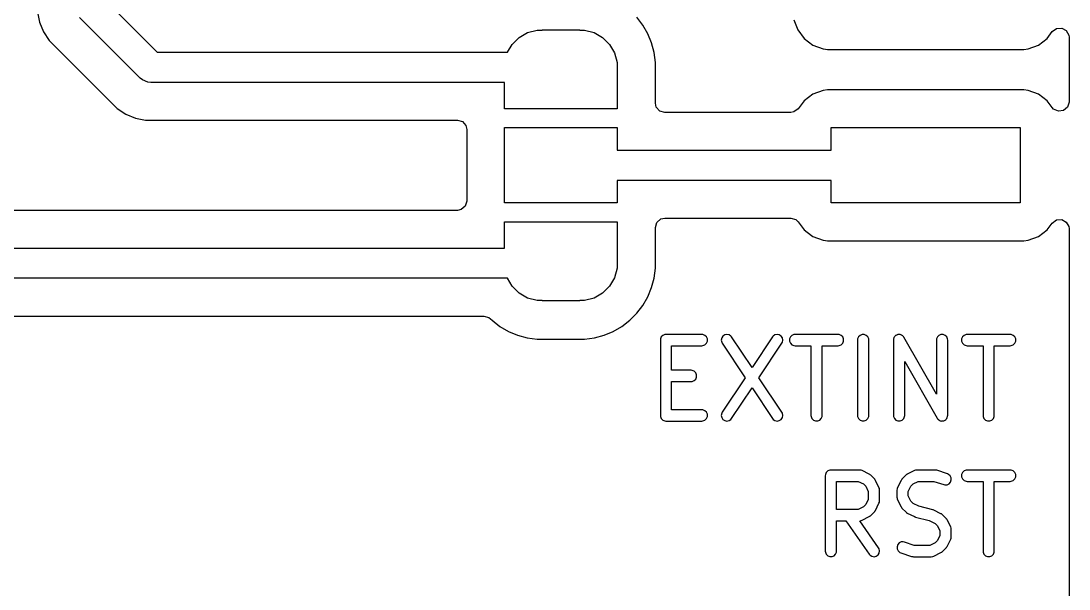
# Model space of a CAD drawing. Extents: x 130.7 to 164.2, y -115.4 to -85.3.
# Drawn here: x 150.33 to 164.25, y -107.87 to -100.33 of the extents above; entities that cross this region are included whole.
import ezdxf

# ---------------------------------------------------------------- set-up
doc = ezdxf.new("R2010")
doc.units = 0
doc.layers.add('BLACK', color=7, linetype='CONTINUOUS')

msp = doc.modelspace()

# ---------------------------------------------------------------- linework, layer by layer
at = {"layer": 'BLACK', "linetype": 'CONTINUOUS'}
for p, q in [((151.45, -100.063157), (152.136843, -100.75)), ((150.549499, -100.214996), (150.576418, -100.350322)), ((150.576418, -100.350322), (150.576421, -100.350332)), ((150.576421, -100.350332), (150.629222, -100.477807)), ((151.912579, -101.091422), (151.108579, -100.287421)), ((158.587875, -100.390243), (158.507541, -100.285551)), ((160.595908, -100.317483), (160.646202, -100.452328)), ((150.629222, -100.477807), (150.705887, -100.592545)), ((156.945619, -100.553323), (157.058658, -100.48806)), ((157.058658, -100.48806), (157.184737, -100.454278)), ((157.184737, -100.454278), (157.25, -100.454278)), ((157.25, -100.454278), (157.25, -100.45)), ((157.25, -100.45), (157.75, -100.45)), ((157.75, -100.45), (157.75, -100.454278)), ((157.75, -100.454278), (157.815263, -100.454278)), ((157.815263, -100.454278), (157.941342, -100.48806)), ((157.941342, -100.48806), (158.054381, -100.553323)), ((158.587879, -100.39025), (158.587875, -100.390243)), ((158.653696, -100.504248), (158.587879, -100.39025)), ((160.646202, -100.452328), (160.646206, -100.452335)), ((160.646206, -100.452335), (160.732452, -100.567544)), ((163.957546, -100.567546), (164.026234, -100.475789)), ((164.026234, -100.475789), (164.082167, -100.43392)), ((164.082167, -100.43392), (164.151859, -100.428936)), ((164.151859, -100.428936), (164.213182, -100.462421)), ((164.213182, -100.462421), (164.246666, -100.523745)), ((150.705887, -100.592545), (151.607454, -101.494112)), ((156.853323, -100.645619), (156.945619, -100.553323)), ((158.054381, -100.553323), (158.146677, -100.645619)), ((158.653697, -100.504249), (158.653696, -100.504248)), ((158.653698, -100.504252), (158.653697, -100.504249)), ((158.653701, -100.504257), (158.653698, -100.504252)), ((158.7042, -100.626171), (158.653701, -100.504257)), ((158.738275, -100.753338), (158.7042, -100.626171)), ((160.732452, -100.567544), (160.732455, -100.567547)), ((160.732455, -100.567547), (160.847664, -100.653793)), ((163.842331, -100.653796), (163.957546, -100.567546)), ((164.246666, -100.523745), (164.2495, -100.550102)), ((164.2495, -100.550102), (164.2495, -101.409897)), ((152.136843, -100.75), (156.793059, -100.75)), ((156.793059, -100.75), (156.853323, -100.645619)), ((158.146677, -100.645619), (158.21194, -100.758658)), ((158.21194, -100.758658), (158.245722, -100.884737)), ((158.738275, -100.753341), (158.738275, -100.753338)), ((158.755499, -100.884166), (158.738275, -100.753341)), ((160.847664, -100.653793), (160.847671, -100.653797)), ((160.847671, -100.653797), (160.982517, -100.704091)), ((160.982517, -100.704091), (160.982516, -100.704091)), ((160.982516, -100.704091), (160.989444, -100.704835)), ((160.989444, -100.704835), (161.042127, -100.7105)), ((161.042127, -100.7105), (163.647872, -100.710499)), ((163.647872, -100.710499), (163.707483, -100.704091)), ((163.707483, -100.704091), (163.842331, -100.653796)), ((158.245722, -100.884737), (158.245722, -100.95)), ((158.7555, -100.88418), (158.755499, -100.884166)), ((158.7555, -101.4255), (158.7555, -100.88418)), ((158.245722, -100.95), (158.25, -100.95)), ((158.25, -100.95), (158.25, -101.5)), ((151.942886, -101.116294), (151.912579, -101.091422)), ((152.014982, -101.146157), (151.942886, -101.116294)), ((152.054, -101.15), (152.014982, -101.146157)), ((156.75, -101.15), (152.054, -101.15)), ((156.75, -101.5), (156.75, -101.15)), ((160.847664, -101.306206), (160.732456, -101.392452)), ((160.847671, -101.306202), (160.847664, -101.306206)), ((160.982516, -101.255908), (160.847671, -101.306202)), ((161.042123, -101.249501), (160.982516, -101.255908)), ((161.042129, -101.2495), (161.042123, -101.249501)), ((163.647864, -101.2495), (161.042129, -101.2495)), ((163.647873, -101.2495), (163.647864, -101.2495)), ((163.647881, -101.2495), (163.647873, -101.2495)), ((163.647883, -101.249501), (163.647881, -101.2495)), ((163.707483, -101.255908), (163.647883, -101.249501)), ((163.842328, -101.306202), (163.707482, -101.255908)), ((163.707482, -101.255908), (163.707483, -101.255908)), ((163.842335, -101.306206), (163.842328, -101.306202)), ((163.957544, -101.392452), (163.842335, -101.306206)), ((158.766706, -101.477011), (158.7555, -101.4255)), ((158.812461, -101.529815), (158.766706, -101.477011)), ((160.732454, -101.392454), (160.652087, -101.499811)), ((160.732455, -101.392453), (160.732454, -101.392454)), ((160.732456, -101.392452), (160.732455, -101.392453)), ((163.957547, -101.392455), (163.957544, -101.392452)), ((164.026234, -101.484208), (163.957547, -101.392455)), ((164.229815, -101.476936), (164.177011, -101.522691)), ((164.2495, -101.409897), (164.229815, -101.476936)), ((151.607454, -101.494112), (151.722192, -101.570777)), ((151.722192, -101.570777), (151.849667, -101.623578)), ((158.25, -101.5), (156.75, -101.5)), ((158.8795, -101.5495), (158.812461, -101.529815)), ((160.55282, -101.5495), (158.8795, -101.5495)), ((160.596153, -101.541682), (160.55282, -101.5495)), ((160.652087, -101.499811), (160.596153, -101.541682)), ((164.044297, -101.50361), (164.026234, -101.484208)), ((164.107853, -101.532635), (164.044297, -101.50361)), ((164.177011, -101.522691), (164.107853, -101.532635)), ((151.849667, -101.623578), (151.849672, -101.62358)), ((151.849672, -101.62358), (151.849676, -101.62358)), ((151.849676, -101.62358), (151.849677, -101.623581)), ((151.849677, -101.623581), (151.985003, -101.6505)), ((151.985003, -101.6505), (151.985006, -101.6505)), ((151.985006, -101.6505), (151.985007, -101.6505)), ((151.985007, -101.6505), (156.1255, -101.6505)), ((156.1255, -101.6505), (156.192539, -101.670185)), ((156.192539, -101.670185), (156.238294, -101.722989)), ((156.238294, -101.722989), (156.2495, -101.7745)), ((156.75, -102.75), (156.75, -101.75)), ((156.75, -101.75), (158.25, -101.75)), ((158.25, -101.75), (158.25, -102.05)), ((161.09, -102.05), (161.09, -101.75)), ((161.09, -101.75), (163.6, -101.75)), ((163.6, -101.75), (163.6, -102.75)), ((156.2495, -101.7745), (156.249501, -102.7255)), ((158.25, -102.05), (161.09, -102.05)), ((161.09, -102.45), (158.25, -102.45)), ((158.25, -102.45), (158.25, -102.75)), ((161.09, -102.75), (161.09, -102.45)), ((156.249501, -102.7255), (156.229817, -102.792539)), ((156.125501, -102.8495), (149.493481, -102.8495)), ((156.177013, -102.838294), (156.125501, -102.8495)), ((156.229817, -102.792539), (156.177013, -102.838294)), ((158.25, -102.75), (156.75, -102.75)), ((163.6, -102.75), (161.09, -102.75)), ((156.75, -103.35), (156.75, -103)), ((156.75, -103), (158.25, -103)), ((158.25, -103), (158.25, -103.55)), ((158.7555, -103.0745), (158.775185, -103.007461)), ((158.775185, -103.007461), (158.827989, -102.961706)), ((158.827989, -102.961706), (158.8795, -102.9505)), ((158.8795, -102.9505), (160.55282, -102.9505)), ((160.55282, -102.9505), (160.619859, -102.970185)), ((160.619859, -102.970185), (160.652085, -103.000187)), ((160.652085, -103.000187), (160.732454, -103.107546)), ((164.026234, -103.015789), (164.082167, -102.97392)), ((164.082167, -102.97392), (164.151859, -102.968936)), ((164.151859, -102.968936), (164.213182, -103.002421)), ((164.213182, -103.002421), (164.246666, -103.063745)), ((158.7555, -103.615826), (158.7555, -103.0745)), ((160.732454, -103.107546), (160.769356, -103.135171)), ((160.769356, -103.135171), (160.847664, -103.193793)), ((163.842331, -103.193796), (163.957546, -103.107546)), ((163.957546, -103.107546), (164.026234, -103.015789)), ((164.246666, -103.063745), (164.2495, -103.090102)), ((164.2495, -103.090102), (164.2495, -115.2905)), ((160.847664, -103.193793), (160.847671, -103.193797)), ((160.847671, -103.193797), (160.982517, -103.244091)), ((160.982517, -103.244091), (160.982516, -103.244091)), ((160.982516, -103.244091), (160.989444, -103.244835)), ((160.989444, -103.244835), (161.042127, -103.2505)), ((161.042127, -103.2505), (163.647872, -103.250499)), ((163.647872, -103.250499), (163.707483, -103.244091)), ((163.707483, -103.244091), (163.842331, -103.193796)), ((148.742843, -103.35), (156.75, -103.35)), ((158.25, -103.55), (158.245722, -103.55)), ((158.245722, -103.55), (158.245722, -103.615263)), ((158.245722, -103.615263), (158.21194, -103.741342)), ((158.738275, -103.746662), (158.7555, -103.615826)), ((156.793059, -103.75), (148.66, -103.75)), ((156.853323, -103.854381), (156.793059, -103.75)), ((158.21194, -103.741342), (158.146677, -103.854381)), ((158.7042, -103.873829), (158.738275, -103.746662)), ((156.945619, -103.946677), (156.853323, -103.854381)), ((157.058658, -104.01194), (156.945619, -103.946677)), ((158.054381, -103.946677), (157.941342, -104.01194)), ((158.146677, -103.854381), (158.054381, -103.946677)), ((158.653701, -103.995743), (158.7042, -103.873829)), ((157.184737, -104.045722), (157.058658, -104.01194)), ((157.25, -104.045722), (157.184737, -104.045722)), ((157.25, -104.05), (157.25, -104.045722)), ((157.75, -104.05), (157.25, -104.05)), ((157.815263, -104.045722), (157.75, -104.045722)), ((157.75, -104.045722), (157.75, -104.05)), ((157.941342, -104.01194), (157.815263, -104.045722)), ((158.507541, -104.214449), (158.587875, -104.109757)), ((158.587875, -104.109757), (158.653701, -103.995743)), ((148.591007, -104.2505), (156.477148, -104.2505)), ((156.477148, -104.2505), (156.544187, -104.270185)), ((158.414449, -104.307541), (158.507541, -104.214449)), ((156.544187, -104.270185), (156.564829, -104.286819)), ((156.564829, -104.286819), (156.585551, -104.307541)), ((156.585551, -104.307541), (156.585555, -104.307544)), ((156.585555, -104.307544), (156.690232, -104.387867)), ((156.690232, -104.387867), (156.690236, -104.387869)), ((156.690236, -104.387869), (156.690243, -104.387875)), ((156.690243, -104.387875), (156.69025, -104.387879)), ((156.69025, -104.387879), (156.804248, -104.453696)), ((158.195743, -104.453701), (158.309757, -104.387875)), ((158.309757, -104.387875), (158.414449, -104.307541)), ((156.804248, -104.453696), (156.804249, -104.453697)), ((156.804249, -104.453697), (156.804252, -104.453698)), ((156.804252, -104.453698), (156.804257, -104.453701)), ((156.804257, -104.453701), (156.926171, -104.5042)), ((156.926171, -104.5042), (157.053338, -104.538275)), ((157.053338, -104.538275), (157.184174, -104.5555)), ((157.815826, -104.5555), (157.946662, -104.538275)), ((157.946662, -104.538275), (158.073829, -104.5042)), ((158.073829, -104.5042), (158.195743, -104.453701)), ((158.833943, -104.528151), (158.822744, -104.555187)), ((158.854635, -104.507459), (158.833943, -104.528151)), ((158.881671, -104.49626), (158.854635, -104.507459)), ((158.896303, -104.494819), (158.881671, -104.49626)), ((159.372493, -104.494819), (158.896303, -104.494819)), ((159.387125, -104.49626), (159.372493, -104.494819)), ((159.414161, -104.507459), (159.387125, -104.49626)), ((159.434853, -104.528151), (159.414161, -104.507459)), ((159.446052, -104.555187), (159.434853, -104.528151)), ((159.652849, -104.516731), (159.636566, -104.541046)), ((159.677198, -104.500498), (159.652849, -104.516731)), ((159.705906, -104.494819), (159.677198, -104.500498)), ((159.7346, -104.500558), (159.705906, -104.494819)), ((159.758915, -104.516841), (159.7346, -104.500558)), ((159.768231, -104.528217), (159.758915, -104.516841)), ((160.03916, -104.93461), (159.768231, -104.528217)), ((160.310089, -104.528217), (160.03916, -104.93461)), ((160.319405, -104.516841), (160.310089, -104.528217)), ((160.34372, -104.500558), (160.319405, -104.516841)), ((160.372414, -104.494819), (160.34372, -104.500558)), ((160.401122, -104.500498), (160.372414, -104.494819)), ((160.425471, -104.516731), (160.401122, -104.500498)), ((160.441754, -104.541046), (160.425471, -104.516731)), ((160.548229, -104.528151), (160.53703, -104.555187)), ((160.568921, -104.507459), (160.548229, -104.528151)), ((160.595957, -104.49626), (160.568921, -104.507459)), ((160.610589, -104.494819), (160.595957, -104.49626)), ((161.182017, -104.494819), (160.610589, -104.494819)), ((161.196649, -104.49626), (161.182017, -104.494819)), ((161.223685, -104.507459), (161.196649, -104.49626)), ((161.244377, -104.528151), (161.223685, -104.507459)), ((161.255576, -104.555187), (161.244377, -104.528151)), ((161.452991, -104.528151), (161.441792, -104.555187)), ((161.473683, -104.507459), (161.452991, -104.528151)), ((161.500719, -104.49626), (161.473683, -104.507459)), ((161.529983, -104.49626), (161.500719, -104.49626)), ((161.557019, -104.507459), (161.529983, -104.49626)), ((161.577711, -104.528151), (161.557019, -104.507459)), ((161.58891, -104.555187), (161.577711, -104.528151)), ((161.924424, -104.536348), (161.921799, -104.545971)), ((161.927351, -104.532567), (161.924424, -104.536348)), ((161.929181, -104.528151), (161.927351, -104.532567)), ((161.936231, -104.5211), (161.929181, -104.528151)), ((161.942341, -104.513211), (161.936231, -104.5211)), ((161.946494, -104.510837), (161.942341, -104.513211)), ((161.949873, -104.507459), (161.946494, -104.510837)), ((161.959085, -104.503642), (161.949873, -104.507459)), ((161.96775, -104.498692), (161.959085, -104.503642)), ((161.972493, -104.498089), (161.96775, -104.498692)), ((161.976909, -104.49626), (161.972493, -104.498089)), ((161.986883, -104.49626), (161.976909, -104.49626)), ((161.99678, -104.495002), (161.986883, -104.49626)), ((162.001392, -104.49626), (161.99678, -104.495002)), ((162.006173, -104.49626), (162.001392, -104.49626)), ((162.015388, -104.500077), (162.006173, -104.49626)), ((162.025012, -104.502702), (162.015388, -104.500077)), ((162.028792, -104.505629), (162.025012, -104.502702)), ((162.033209, -104.507459), (162.028792, -104.505629)), ((162.040259, -104.514509), (162.033209, -104.507459)), ((162.048149, -104.520619), (162.040259, -104.514509)), ((162.052501, -104.526751), (162.048149, -104.520619)), ((162.053901, -104.528151), (162.052501, -104.526751)), ((162.05447, -104.529525), (162.053901, -104.528151)), ((162.056659, -104.532609), (162.05447, -104.529525)), ((162.487969, -105.287402), (162.056659, -104.532609)), ((162.500609, -104.528151), (162.48941, -104.555187)), ((162.521301, -104.507459), (162.500609, -104.528151)), ((162.548337, -104.49626), (162.521301, -104.507459)), ((162.577601, -104.49626), (162.548337, -104.49626)), ((162.604637, -104.507459), (162.577601, -104.49626)), ((162.625329, -104.528151), (162.604637, -104.507459)), ((162.636528, -104.555187), (162.625329, -104.528151)), ((162.833943, -104.528151), (162.822744, -104.555187)), ((162.854635, -104.507459), (162.833943, -104.528151)), ((162.881671, -104.49626), (162.854635, -104.507459)), ((162.896303, -104.494819), (162.881671, -104.49626)), ((163.467731, -104.494819), (162.896303, -104.494819)), ((163.482363, -104.49626), (163.467731, -104.494819)), ((163.509399, -104.507459), (163.482363, -104.49626)), ((163.530091, -104.528151), (163.509399, -104.507459)), ((163.54129, -104.555187), (163.530091, -104.528151)), ((157.184174, -104.5555), (157.184181, -104.5555)), ((157.184181, -104.5555), (157.815819, -104.5555)), ((157.815819, -104.5555), (157.815826, -104.5555)), ((158.822744, -104.555187), (158.821303, -104.569819)), ((158.821303, -104.569819), (158.821303, -105.569819)), ((158.971303, -104.971009), (158.971303, -104.644819)), ((158.971303, -104.644819), (159.372493, -104.644819)), ((159.372493, -104.644819), (159.387125, -104.643378)), ((159.387125, -104.643378), (159.414161, -104.632179)), ((159.414161, -104.632179), (159.434853, -104.611487)), ((159.434853, -104.611487), (159.446052, -104.584451)), ((159.446052, -104.584451), (159.446052, -104.555187)), ((159.636566, -104.541046), (159.630827, -104.56974)), ((159.630827, -104.56974), (159.636506, -104.598448)), ((159.636506, -104.598448), (159.643423, -104.611421)), ((159.643423, -104.611421), (159.949021, -105.069819)), ((160.129299, -105.069819), (160.434897, -104.611422)), ((160.434897, -104.611422), (160.441814, -104.598448)), ((160.447493, -104.56974), (160.441754, -104.541046)), ((160.441814, -104.598448), (160.447493, -104.56974)), ((160.53703, -104.555187), (160.53703, -104.584451)), ((160.53703, -104.584451), (160.548229, -104.611487)), ((160.548229, -104.611487), (160.568921, -104.632179)), ((160.568921, -104.632179), (160.595957, -104.643378)), ((160.595957, -104.643378), (160.610589, -104.644819)), ((160.610589, -104.644819), (160.821303, -104.644819)), ((160.821303, -104.644819), (160.821303, -105.569819)), ((160.971303, -105.569819), (160.971303, -104.644819)), ((160.971303, -104.644819), (161.182017, -104.644819)), ((161.182017, -104.644819), (161.196649, -104.643378)), ((161.196649, -104.643378), (161.223685, -104.632179)), ((161.223685, -104.632179), (161.244377, -104.611487)), ((161.244377, -104.611487), (161.255576, -104.584451)), ((161.255576, -104.584451), (161.255576, -104.555187)), ((161.441792, -104.555187), (161.440351, -104.569819)), ((161.440351, -104.569819), (161.440351, -105.569819)), ((161.590351, -104.569819), (161.58891, -104.555187)), ((161.590351, -105.569819), (161.590351, -104.569819)), ((161.916911, -104.566055), (161.916541, -104.569819)), ((161.916541, -104.569819), (161.916541, -105.569819)), ((161.917245, -104.562669), (161.916724, -104.56458)), ((161.916724, -104.56458), (161.916911, -104.566055)), ((161.917982, -104.555187), (161.917245, -104.562669)), ((161.921799, -104.545971), (161.917982, -104.555187)), ((162.48941, -104.555187), (162.487969, -104.569819)), ((162.487969, -104.569819), (162.487969, -105.287402)), ((162.637969, -104.569819), (162.636528, -104.555187)), ((162.637969, -105.569819), (162.637969, -104.569819)), ((162.822744, -104.555187), (162.822744, -104.584451)), ((162.822744, -104.584451), (162.833943, -104.611487)), ((162.833943, -104.611487), (162.854635, -104.632179)), ((162.854635, -104.632179), (162.881671, -104.643378)), ((162.881671, -104.643378), (162.896303, -104.644819)), ((162.896303, -104.644819), (163.107017, -104.644819)), ((163.107017, -104.644819), (163.107017, -105.569819)), ((163.257017, -105.569819), (163.257017, -104.644819)), ((163.257017, -104.644819), (163.467731, -104.644819)), ((163.467731, -104.644819), (163.482363, -104.643378)), ((163.482363, -104.643378), (163.509399, -104.632179)), ((163.509399, -104.632179), (163.530091, -104.611487)), ((163.530091, -104.611487), (163.54129, -104.584451)), ((163.54129, -104.584451), (163.54129, -104.555187)), ((162.066541, -105.569819), (162.066541, -104.852235)), ((162.066541, -104.852235), (162.497851, -105.60703)), ((159.229636, -104.971009), (158.971303, -104.971009)), ((159.244268, -104.97245), (159.229636, -104.971009)), ((159.271304, -104.983649), (159.244268, -104.97245)), ((159.291996, -105.004341), (159.271304, -104.983649)), ((159.271304, -105.108369), (159.291996, -105.087677)), ((159.303195, -105.031377), (159.291996, -105.004341)), ((159.291996, -105.087677), (159.303195, -105.060641)), ((159.303195, -105.060641), (159.303195, -105.031377)), ((159.949021, -105.069819), (159.643423, -105.528217)), ((160.434897, -105.528216), (160.129299, -105.069819)), ((158.971303, -105.494819), (158.971303, -105.121009)), ((158.971303, -105.121009), (159.229636, -105.121009)), ((159.229636, -105.121009), (159.244268, -105.119568)), ((159.244268, -105.119568), (159.271304, -105.108369)), ((159.768231, -105.611421), (160.03916, -105.205027)), ((160.03916, -105.205027), (160.310089, -105.611421)), ((159.372493, -105.494819), (158.971303, -105.494819)), ((159.387125, -105.49626), (159.372493, -105.494819)), ((159.414161, -105.507459), (159.387125, -105.49626)), ((159.434853, -105.528151), (159.414161, -105.507459)), ((158.821303, -105.569819), (158.822744, -105.584451)), ((158.822744, -105.584451), (158.833943, -105.611487)), ((158.833943, -105.611487), (158.854635, -105.632179)), ((158.854635, -105.632179), (158.881671, -105.643378)), ((158.881671, -105.643378), (158.896303, -105.644819)), ((158.896303, -105.644819), (159.372493, -105.644819)), ((159.372493, -105.644819), (159.387125, -105.643378)), ((159.387125, -105.643378), (159.414161, -105.632179)), ((159.414161, -105.632179), (159.434853, -105.611487)), ((159.446052, -105.555187), (159.434853, -105.528151)), ((159.434853, -105.611487), (159.446052, -105.584451)), ((159.446052, -105.584451), (159.446052, -105.555187)), ((159.636506, -105.54119), (159.630827, -105.569898)), ((159.630827, -105.569898), (159.636566, -105.598592)), ((159.643423, -105.528217), (159.636506, -105.54119)), ((159.636566, -105.598592), (159.652849, -105.622907)), ((159.652849, -105.622907), (159.677198, -105.63914)), ((159.677198, -105.63914), (159.705906, -105.644819)), ((159.705906, -105.644819), (159.7346, -105.63908)), ((159.7346, -105.63908), (159.758915, -105.622797)), ((159.758915, -105.622797), (159.768231, -105.611421)), ((160.310089, -105.611421), (160.319405, -105.622797)), ((160.319405, -105.622797), (160.34372, -105.63908)), ((160.34372, -105.63908), (160.372414, -105.644819)), ((160.372414, -105.644819), (160.401122, -105.63914)), ((160.401122, -105.63914), (160.425471, -105.622907)), ((160.425471, -105.622907), (160.441754, -105.598592)), ((160.441814, -105.54119), (160.434897, -105.528216)), ((160.441754, -105.598592), (160.447493, -105.569898)), ((160.447493, -105.569898), (160.441814, -105.54119)), ((160.821303, -105.569819), (160.822744, -105.584451)), ((160.822744, -105.584451), (160.833943, -105.611487)), ((160.833943, -105.611487), (160.854635, -105.632179)), ((160.854635, -105.632179), (160.881671, -105.643378)), ((160.881671, -105.643378), (160.910935, -105.643378)), ((160.910935, -105.643378), (160.937971, -105.632179)), ((160.937971, -105.632179), (160.958663, -105.611487)), ((160.958663, -105.611487), (160.969862, -105.584451)), ((160.969862, -105.584451), (160.971303, -105.569819)), ((161.440351, -105.569819), (161.441792, -105.584451)), ((161.441792, -105.584451), (161.452991, -105.611487)), ((161.452991, -105.611487), (161.473683, -105.632179)), ((161.473683, -105.632179), (161.500719, -105.643378)), ((161.500719, -105.643378), (161.529983, -105.643378)), ((161.529983, -105.643378), (161.557019, -105.632179)), ((161.557019, -105.632179), (161.577711, -105.611487)), ((161.577711, -105.611487), (161.58891, -105.584451)), ((161.58891, -105.584451), (161.590351, -105.569819)), ((161.916541, -105.569819), (161.917982, -105.584451)), ((161.917982, -105.584451), (161.929181, -105.611487)), ((161.929181, -105.611487), (161.949873, -105.632179)), ((161.949873, -105.632179), (161.976909, -105.643378)), ((161.976909, -105.643378), (162.006173, -105.643378)), ((162.006173, -105.643378), (162.033209, -105.632179)), ((162.033209, -105.632179), (162.053901, -105.611487)), ((162.053901, -105.611487), (162.0651, -105.584451)), ((162.0651, -105.584451), (162.066541, -105.569819)), ((162.497851, -105.60703), (162.50004, -105.610114)), ((162.50004, -105.610114), (162.500609, -105.611487)), ((162.500609, -105.611487), (162.502006, -105.612884)), ((162.502006, -105.612884), (162.506361, -105.619019)), ((162.506361, -105.619019), (162.514249, -105.625127)), ((162.514249, -105.625127), (162.521301, -105.632179)), ((162.521301, -105.632179), (162.525719, -105.634009)), ((162.525719, -105.634009), (162.529499, -105.636936)), ((162.529499, -105.636936), (162.53912, -105.63956)), ((162.53912, -105.63956), (162.548337, -105.643378)), ((162.548337, -105.643378), (162.553118, -105.643378)), ((162.553118, -105.643378), (162.55773, -105.644636)), ((162.55773, -105.644636), (162.567627, -105.643378)), ((162.567627, -105.643378), (162.577601, -105.643378)), ((162.577601, -105.643378), (162.582016, -105.641548)), ((162.582016, -105.641548), (162.58676, -105.640946)), ((162.58676, -105.640946), (162.595424, -105.635995)), ((162.595424, -105.635995), (162.604637, -105.632179)), ((162.604637, -105.632179), (162.608015, -105.6288)), ((162.608015, -105.6288), (162.612169, -105.626427)), ((162.612169, -105.626427), (162.618278, -105.618537)), ((162.618278, -105.618537), (162.625329, -105.611487)), ((162.625329, -105.611487), (162.627158, -105.60707)), ((162.627158, -105.60707), (162.630086, -105.60329)), ((162.630086, -105.60329), (162.63271, -105.593666)), ((162.63271, -105.593666), (162.636528, -105.584451)), ((162.636528, -105.584451), (162.637264, -105.576968)), ((162.637264, -105.576968), (162.637786, -105.575058)), ((162.637598, -105.573582), (162.637969, -105.569819)), ((162.637786, -105.575058), (162.637598, -105.573582)), ((163.107017, -105.569819), (163.108458, -105.584451)), ((163.108458, -105.584451), (163.119657, -105.611487)), ((163.119657, -105.611487), (163.140349, -105.632179)), ((163.140349, -105.632179), (163.167385, -105.643378)), ((163.167385, -105.643378), (163.196649, -105.643378)), ((163.196649, -105.643378), (163.223685, -105.632179)), ((163.223685, -105.632179), (163.244377, -105.611487)), ((163.244377, -105.611487), (163.255576, -105.584451)), ((163.255576, -105.584451), (163.257017, -105.569819)), ((161.024419, -106.328151), (161.01322, -106.355187)), ((161.045111, -106.307459), (161.024419, -106.328151)), ((161.072147, -106.29626), (161.045111, -106.307459)), ((161.086779, -106.294819), (161.072147, -106.29626)), ((161.467731, -106.294819), (161.086779, -106.294819)), ((161.482363, -106.29626), (161.467731, -106.294819)), ((161.484852, -106.297291), (161.482363, -106.29626)), ((161.48754, -106.297482), (161.484852, -106.297291)), ((161.501272, -106.302737), (161.48754, -106.297482)), ((161.59651, -106.350356), (161.501272, -106.302737)), ((162.196095, -106.302737), (162.100857, -106.350356)), ((162.209826, -106.297482), (162.196095, -106.302737)), ((162.212515, -106.29729), (162.209826, -106.297482)), ((162.215004, -106.29626), (162.212515, -106.29729)), ((162.229636, -106.294819), (162.215004, -106.29626)), ((162.467731, -106.294819), (162.229636, -106.294819)), ((162.475136, -106.295548), (162.467731, -106.294819)), ((162.477111, -106.295408), (162.475136, -106.295548)), ((162.479708, -106.295998), (162.477111, -106.295408)), ((162.482363, -106.29626), (162.479708, -106.295998)), ((162.484194, -106.297018), (162.482363, -106.29626)), ((162.491448, -106.298668), (162.484194, -106.297018)), ((162.634305, -106.346287), (162.491448, -106.298668)), ((162.64773, -106.352281), (162.634305, -106.346287)), ((162.833943, -106.328151), (162.822744, -106.355187)), ((162.854635, -106.307459), (162.833943, -106.328151)), ((162.881671, -106.29626), (162.854635, -106.307459)), ((162.896303, -106.294819), (162.881671, -106.29626)), ((163.467731, -106.294819), (162.896303, -106.294819)), ((163.482363, -106.29626), (163.467731, -106.294819)), ((163.509399, -106.307459), (163.482363, -106.29626)), ((163.530091, -106.328151), (163.509399, -106.307459)), ((163.54129, -106.355187), (163.530091, -106.328151)), ((161.01322, -106.355187), (161.011779, -106.369819)), ((161.011779, -106.369819), (161.011779, -107.369819)), ((161.161779, -106.818628), (161.161779, -106.444819)), ((161.161779, -106.444819), (161.450026, -106.444819)), ((161.450026, -106.444819), (161.518542, -106.479077)), ((161.518542, -106.479077), (161.548949, -106.509484)), ((161.602809, -106.35432), (161.59651, -106.350356)), ((161.604637, -106.355078), (161.602809, -106.35432)), ((161.606693, -106.356766), (161.604637, -106.355078)), ((161.608953, -106.358188), (161.606693, -106.356766)), ((161.610252, -106.359686), (161.608953, -106.358188)), ((161.616002, -106.364405), (161.610252, -106.359686)), ((161.663621, -106.412024), (161.616002, -106.364405)), ((161.668339, -106.417773), (161.663621, -106.412024)), ((161.669838, -106.419073), (161.668339, -106.417773)), ((161.671259, -106.421332), (161.669838, -106.419073)), ((161.672948, -106.423389), (161.671259, -106.421332)), ((161.673705, -106.425216), (161.672948, -106.423389)), ((161.67767, -106.431516), (161.673705, -106.425216)), ((161.725289, -106.526754), (161.67767, -106.431516)), ((162.019697, -106.431516), (161.972078, -106.526754)), ((162.023661, -106.425216), (162.019697, -106.431516)), ((162.024419, -106.423389), (162.023661, -106.425216)), ((162.026107, -106.421332), (162.024419, -106.423389)), ((162.027529, -106.419073), (162.026107, -106.421332)), ((162.029027, -106.417773), (162.027529, -106.419073)), ((162.033746, -106.412024), (162.029027, -106.417773)), ((162.081365, -106.364405), (162.033746, -106.412024)), ((162.087114, -106.359686), (162.081365, -106.364405)), ((162.088414, -106.358188), (162.087114, -106.359686)), ((162.090673, -106.356766), (162.088414, -106.358188)), ((162.09273, -106.355078), (162.090673, -106.356766)), ((162.094557, -106.35432), (162.09273, -106.355078)), ((162.100857, -106.350356), (162.094557, -106.35432)), ((162.148418, -106.509484), (162.178825, -106.479077)), ((162.178825, -106.479077), (162.247341, -106.444819)), ((162.247341, -106.444819), (162.455561, -106.444819)), ((162.455561, -106.444819), (162.58687, -106.488589)), ((162.58687, -106.488589), (162.601207, -106.491849)), ((162.630397, -106.489774), (162.656571, -106.476688)), ((162.669837, -106.371455), (162.64773, -106.352281)), ((162.656571, -106.476688), (162.675745, -106.45458)), ((162.682924, -106.397628), (162.669837, -106.371455)), ((162.675745, -106.45458), (162.684999, -106.426818)), ((162.684999, -106.426818), (162.682924, -106.397628)), ((162.822744, -106.355187), (162.822744, -106.384451)), ((162.822744, -106.384451), (162.833943, -106.411487)), ((162.833943, -106.411487), (162.854635, -106.432179)), ((162.854635, -106.432179), (162.881671, -106.443378)), ((162.881671, -106.443378), (162.896303, -106.444819)), ((162.896303, -106.444819), (163.107017, -106.444819)), ((163.107017, -106.444819), (163.107017, -107.369819)), ((163.257017, -107.369819), (163.257017, -106.444819)), ((163.257017, -106.444819), (163.467731, -106.444819)), ((163.467731, -106.444819), (163.482363, -106.443378)), ((163.482363, -106.443378), (163.509399, -106.432179)), ((163.509399, -106.432179), (163.530091, -106.411487)), ((163.530091, -106.411487), (163.54129, -106.384451)), ((163.54129, -106.384451), (163.54129, -106.355187)), ((161.548949, -106.509484), (161.583207, -106.578)), ((161.583207, -106.578), (161.583207, -106.685447)), ((161.730544, -106.540485), (161.725289, -106.526754)), ((161.730735, -106.543174), (161.730544, -106.540485)), ((161.731766, -106.545663), (161.730735, -106.543174)), ((161.733207, -106.560295), (161.731766, -106.545663)), ((161.733207, -106.703152), (161.733207, -106.560295)), ((161.965601, -106.545663), (161.96416, -106.560295)), ((161.96416, -106.560295), (161.96416, -106.655533)), ((161.966632, -106.543173), (161.965601, -106.545663)), ((161.966823, -106.540486), (161.966632, -106.543173)), ((161.972078, -106.526754), (161.966823, -106.540486)), ((162.11416, -106.578), (162.148418, -106.509484)), ((162.11416, -106.637828), (162.11416, -106.578)), ((162.601207, -106.491849), (162.630397, -106.489774)), ((161.548949, -106.753963), (161.518542, -106.78437)), ((161.583207, -106.685447), (161.548949, -106.753963)), ((161.67767, -106.831931), (161.725289, -106.736693)), ((161.725289, -106.736693), (161.730544, -106.722962)), ((161.730544, -106.722962), (161.730735, -106.720272)), ((161.730735, -106.720272), (161.731766, -106.717784)), ((161.731766, -106.717784), (161.733207, -106.703152)), ((161.96416, -106.655533), (161.965601, -106.670165)), ((161.965601, -106.670165), (161.966632, -106.672654)), ((161.966632, -106.672654), (161.966823, -106.675342)), ((161.966823, -106.675342), (161.972078, -106.689074)), ((161.972078, -106.689074), (162.019697, -106.784312)), ((162.148418, -106.706344), (162.11416, -106.637828)), ((162.178825, -106.736751), (162.148418, -106.706344)), ((162.255812, -106.775244), (162.178825, -106.736751)), ((161.450026, -106.818628), (161.161779, -106.818628)), ((161.518542, -106.78437), (161.450026, -106.818628)), ((161.606693, -106.90668), (161.608953, -106.905259)), ((161.608953, -106.905259), (161.610252, -106.90376)), ((161.610252, -106.90376), (161.616002, -106.899042)), ((161.616002, -106.899042), (161.663621, -106.851423)), ((161.663621, -106.851423), (161.668339, -106.845673)), ((161.668339, -106.845673), (161.669838, -106.844374)), ((161.669838, -106.844374), (161.671259, -106.842114)), ((161.671259, -106.842114), (161.672948, -106.840058)), ((161.672948, -106.840058), (161.673705, -106.83823)), ((161.673705, -106.83823), (161.67767, -106.831931)), ((162.019697, -106.784312), (162.023661, -106.790611)), ((162.023661, -106.790611), (162.024419, -106.792439)), ((162.024419, -106.792439), (162.026107, -106.794495)), ((162.026107, -106.794495), (162.027529, -106.796755)), ((162.027529, -106.796755), (162.029027, -106.798054)), ((162.029027, -106.798054), (162.033746, -106.803804)), ((162.033746, -106.803804), (162.081365, -106.851423)), ((162.081365, -106.851423), (162.087114, -106.856141)), ((162.087114, -106.856141), (162.088414, -106.85764)), ((162.088414, -106.85764), (162.090673, -106.859061)), ((162.090673, -106.859061), (162.09273, -106.86075)), ((162.09273, -106.86075), (162.094557, -106.861507)), ((162.094557, -106.861507), (162.100857, -106.865472)), ((162.100857, -106.865472), (162.196095, -106.913091)), ((162.438302, -106.820867), (162.255812, -106.775244)), ((162.439381, -106.821252), (162.438302, -106.820867)), ((162.439921, -106.821291), (162.439381, -106.821252)), ((162.446002, -106.823618), (162.439921, -106.821291)), ((162.452148, -106.825814), (162.446002, -106.823618)), ((162.452583, -106.826136), (162.452148, -106.825814)), ((162.453653, -106.826546), (162.452583, -106.826136)), ((162.548891, -106.874165), (162.453653, -106.826546)), ((162.55519, -106.878129), (162.548891, -106.874165)), ((162.557018, -106.878887), (162.55519, -106.878129)), ((162.559074, -106.880575), (162.557018, -106.878887)), ((162.561334, -106.881997), (162.559074, -106.880575)), ((162.562633, -106.883495), (162.561334, -106.881997)), ((162.568383, -106.888214), (162.562633, -106.883495)), ((162.616002, -106.935833), (162.568383, -106.888214)), ((161.161779, -107.369819), (161.161779, -106.968628)), ((161.161779, -106.968628), (161.285825, -106.968628)), ((161.285825, -106.968628), (161.596765, -107.412829)), ((161.468846, -106.968518), (161.482363, -106.967187)), ((161.71965, -107.32681), (161.468846, -106.968518)), ((161.482363, -106.967187), (161.484852, -106.966155)), ((161.484852, -106.966155), (161.48754, -106.965965)), ((161.48754, -106.965965), (161.501272, -106.96071)), ((161.501272, -106.96071), (161.59651, -106.913091)), ((161.59651, -106.913091), (161.602809, -106.909126)), ((161.602809, -106.909126), (161.604637, -106.908369)), ((161.604637, -106.908369), (161.606693, -106.90668)), ((162.196095, -106.913091), (162.197164, -106.9135)), ((162.197164, -106.9135), (162.1976, -106.913823)), ((162.1976, -106.913823), (162.203736, -106.916015)), ((162.203736, -106.916015), (162.209826, -106.918346)), ((162.209826, -106.918346), (162.210366, -106.918384)), ((162.210366, -106.918384), (162.211446, -106.91877)), ((162.211446, -106.91877), (162.393936, -106.964392)), ((162.393936, -106.964392), (162.470923, -107.002886)), ((162.470923, -107.002886), (162.50133, -107.033293)), ((162.50133, -107.033293), (162.535588, -107.101809)), ((162.62072, -106.941582), (162.616002, -106.935833)), ((162.622219, -106.942882), (162.62072, -106.941582)), ((162.62364, -106.945141), (162.622219, -106.942882)), ((162.625329, -106.947198), (162.62364, -106.945141)), ((162.626086, -106.949025), (162.625329, -106.947198)), ((162.630051, -106.955325), (162.626086, -106.949025)), ((162.67767, -107.050563), (162.630051, -106.955325)), ((162.535588, -107.161637), (162.501329, -107.230153)), ((162.535588, -107.101809), (162.535588, -107.161637)), ((162.682925, -107.064294), (162.67767, -107.050563)), ((162.683116, -107.066983), (162.682925, -107.064294)), ((162.684147, -107.069472), (162.683116, -107.066983)), ((162.685588, -107.084104), (162.684147, -107.069472)), ((162.684147, -107.193974), (162.685588, -107.179342)), ((162.685588, -107.179342), (162.685588, -107.084104)), ((161.974003, -107.285057), (161.964749, -107.31282)), ((161.964749, -107.31282), (161.966824, -107.34201)), ((161.993177, -107.26295), (161.974003, -107.285057)), ((162.01935, -107.249864), (161.993177, -107.26295)), ((162.04854, -107.247789), (162.01935, -107.249864)), ((162.062877, -107.251049), (162.04854, -107.247789)), ((162.194187, -107.294819), (162.062877, -107.251049)), ((162.402407, -107.294819), (162.194187, -107.294819)), ((162.470922, -107.260561), (162.402407, -107.294819)), ((162.501329, -107.230153), (162.470922, -107.260561)), ((162.616002, -107.327613), (162.62072, -107.321863)), ((162.62072, -107.321863), (162.622219, -107.320564)), ((162.622219, -107.320564), (162.62364, -107.318305)), ((162.62364, -107.318305), (162.62533, -107.316247)), ((162.62533, -107.316247), (162.626087, -107.314417)), ((162.626087, -107.314417), (162.630051, -107.308121)), ((162.630051, -107.308121), (162.67767, -107.212883)), ((162.67767, -107.212883), (162.682925, -107.199152)), ((162.682925, -107.199152), (162.683116, -107.196462)), ((162.683116, -107.196462), (162.684147, -107.193974)), ((161.011779, -107.369819), (161.01322, -107.384451)), ((161.01322, -107.384451), (161.024419, -107.411487)), ((161.024419, -107.411487), (161.045111, -107.432179)), ((161.045111, -107.432179), (161.072147, -107.443378)), ((161.072147, -107.443378), (161.101411, -107.443378)), ((161.101411, -107.443378), (161.128447, -107.432179)), ((161.128447, -107.432179), (161.149139, -107.411487)), ((161.149139, -107.411487), (161.160338, -107.384451)), ((161.160338, -107.384451), (161.161779, -107.369819)), ((161.596765, -107.412829), (161.606336, -107.423989)), ((161.606336, -107.423989), (161.631015, -107.439716)), ((161.631015, -107.439716), (161.659832, -107.444802)), ((161.659832, -107.444802), (161.688403, -107.438472)), ((161.688403, -107.438472), (161.712377, -107.42169)), ((161.712377, -107.42169), (161.728104, -107.397012)), ((161.72686, -107.339623), (161.71965, -107.32681)), ((161.733189, -107.368194), (161.72686, -107.339623)), ((161.728104, -107.397012), (161.733189, -107.368194)), ((161.966824, -107.34201), (161.97991, -107.368183)), ((161.97991, -107.368183), (162.002017, -107.387357)), ((162.002017, -107.387357), (162.015443, -107.393351)), ((162.015443, -107.393351), (162.158299, -107.44097)), ((162.158299, -107.44097), (162.165554, -107.442619)), ((162.165554, -107.442619), (162.167385, -107.443378)), ((162.167385, -107.443378), (162.170038, -107.443639)), ((162.170038, -107.443639), (162.172636, -107.44423)), ((162.172636, -107.44423), (162.17461, -107.444089)), ((162.17461, -107.444089), (162.182017, -107.444819)), ((162.182017, -107.444819), (162.420112, -107.444819)), ((162.420112, -107.444819), (162.434744, -107.443378)), ((162.434744, -107.443378), (162.437233, -107.442346)), ((162.437233, -107.442346), (162.439921, -107.442156)), ((162.439921, -107.442156), (162.453653, -107.436901)), ((162.453653, -107.436901), (162.548891, -107.389282)), ((162.548891, -107.389282), (162.55519, -107.385317)), ((162.55519, -107.385317), (162.557018, -107.38456)), ((162.557018, -107.38456), (162.559074, -107.382872)), ((162.559074, -107.382872), (162.561334, -107.38145)), ((162.561334, -107.38145), (162.562634, -107.37995)), ((162.562634, -107.37995), (162.568384, -107.375232)), ((162.568384, -107.375232), (162.616002, -107.327613)), ((163.107017, -107.369819), (163.108458, -107.384451)), ((163.108458, -107.384451), (163.119657, -107.411487)), ((163.119657, -107.411487), (163.140349, -107.432179)), ((163.140349, -107.432179), (163.167385, -107.443378)), ((163.167385, -107.443378), (163.196649, -107.443378)), ((163.196649, -107.443378), (163.223685, -107.432179)), ((163.223685, -107.432179), (163.244377, -107.411487)), ((163.244377, -107.411487), (163.255576, -107.384451)), ((163.255576, -107.384451), (163.257017, -107.369819))]:
    msp.add_line(p, q, dxfattribs=at)

doc.saveas('drawing.dxf')
